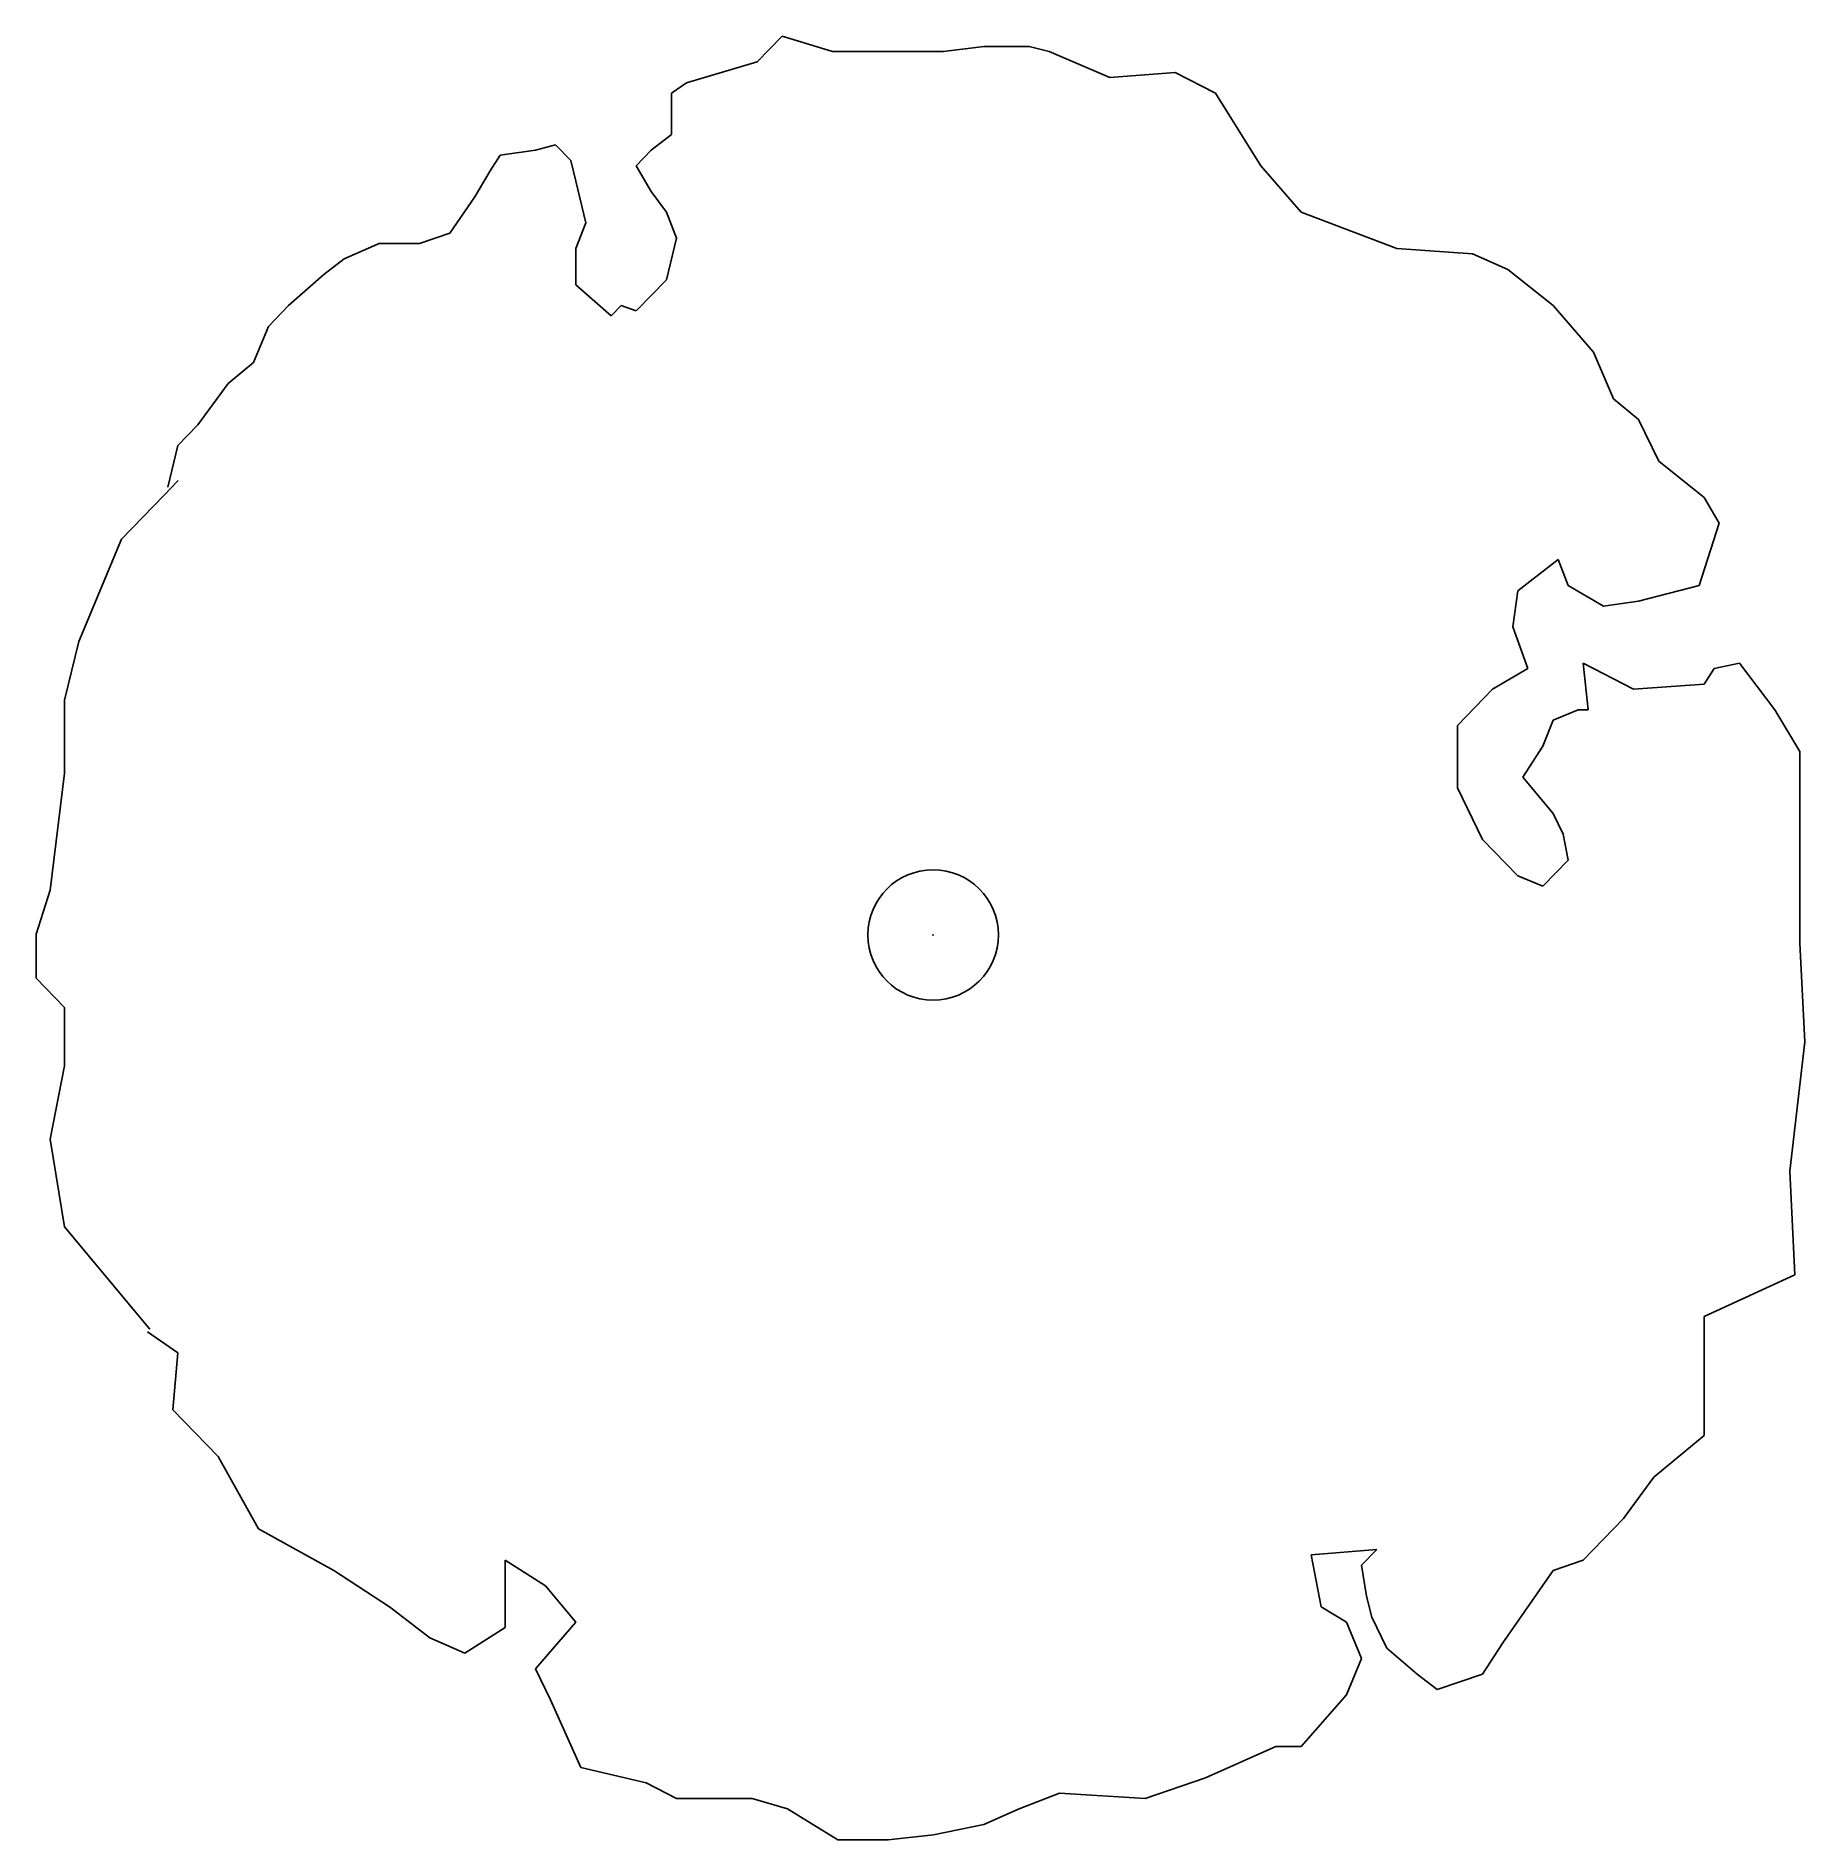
# Model space of a CAD drawing. Extents: x 330631 to 331612, y 63680 to 64680.
import ezdxf

# ---------------------------------------------------------------- set-up
doc = ezdxf.new("R2010")
doc.units = 0
doc.header["$MEASUREMENT"] = 0
doc.layers.get('0').update_dxf_attribs({"linetype": 'CONTINUOUS'})
doc.layers.add('ORIGIN', color=7, linetype='CONTINUOUS')

msp = doc.modelspace()

# ---------------------------------------------------------------- linework, layer by layer
at = {"color": 7, "linetype": 'CONTINUOUS'}
for p, q in [((331030.91, 64665.56), (331044.88, 64679.93)), ((331044.88, 64679.93), (331072.78, 64671.31)), ((331072.78, 64671.31), (331103.5, 64671.31)), ((331103.5, 64671.31), (331134.22, 64671.31)), ((331134.22, 64671.31), (331156.56, 64674.18)), ((331156.56, 64674.18), (331181.69, 64674.18)), ((331181.69, 64674.18), (331192.84, 64671.31)), ((331192.84, 64671.31), (331226.34, 64656.94)), ((330991.81, 64654.07), (331030.91, 64665.56)), ((331226.34, 64656.94), (331262.66, 64659.81)), ((331262.66, 64659.81), (331285, 64648.32)), ((330983.44, 64648.32), (330991.81, 64654.07)), ((330983.44, 64639.7), (330983.44, 64648.32)), ((330983.44, 64625.33), (330983.44, 64639.7)), ((331285, 64648.32), (331310.12, 64608.09)), ((330908.03, 64616.71), (330919.22, 64619.59)), ((330919.22, 64619.59), (330927.59, 64610.96)), ((330972.25, 64616.71), (330983.44, 64625.33)), ((330882.91, 64605.22), (330888.5, 64613.84)), ((330888.5, 64613.84), (330908.03, 64616.71)), ((330927.59, 64610.96), (330930.38, 64599.47)), ((330963.88, 64608.09), (330972.25, 64616.71)), ((330874.53, 64590.85), (330882.91, 64605.22)), ((330930.38, 64599.47), (330935.97, 64576.48)), ((330972.25, 64593.72), (330963.88, 64608.09)), ((331310.12, 64608.09), (331332.47, 64582.23)), ((330860.56, 64570.73), (330874.53, 64590.85)), ((330980.66, 64582.23), (330972.25, 64593.72)), ((330986.22, 64567.86), (330980.66, 64582.23)), ((331332.47, 64582.23), (331385.5, 64562.12)), ((330843.81, 64564.99), (330860.56, 64570.73)), ((330935.97, 64576.48), (330930.38, 64562.12)), ((330801.94, 64556.37), (330821.47, 64564.99)), ((330821.47, 64564.99), (330843.81, 64564.99)), ((330930.38, 64562.12), (330930.38, 64542)), ((330980.66, 64544.88), (330986.22, 64567.86)), ((331385.5, 64562.12), (331427.41, 64559.24)), ((331427.41, 64559.24), (331446.94, 64550.62)), ((330790.78, 64547.75), (330801.94, 64556.37)), ((331446.94, 64550.62), (331472.06, 64530.51)), ((330771.22, 64530.51), (330790.78, 64547.75)), ((330930.38, 64542), (330949.94, 64524.76)), ((330963.88, 64527.63), (330980.66, 64544.88)), ((330760.06, 64519.01), (330771.22, 64530.51)), ((330949.94, 64524.76), (330955.5, 64530.51)), ((330955.5, 64530.51), (330963.88, 64527.63)), ((331472.06, 64530.51), (331494.41, 64504.64)), ((330751.69, 64498.9), (330760.06, 64519.01)), ((330737.72, 64487.41), (330751.69, 64498.9)), ((331494.41, 64504.64), (331505.56, 64478.79)), ((330720.97, 64464.42), (330737.72, 64487.41)), ((331505.56, 64478.79), (331519.53, 64467.29)), ((330709.78, 64452.92), (330720.97, 64464.42)), ((331519.53, 64467.29), (331530.72, 64444.3)), ((330704.22, 64429.93), (330709.78, 64452.92)), ((331530.72, 64444.3), (331555.84, 64424.19)), ((330702.19, 64425.42), (330710.06, 64433.53)), ((330678.53, 64401.08), (330702.19, 64425.42)), ((331555.84, 64424.19), (331564.22, 64409.82)), ((331564.22, 64409.82), (331553.03, 64375.34)), ((330654.91, 64344.3), (330678.53, 64401.08)), ((331474.88, 64389.71), (331452.53, 64372.46)), ((331480.44, 64375.34), (331474.88, 64389.71)), ((331452.53, 64372.46), (331449.72, 64352.35)), ((331500, 64363.84), (331480.44, 64375.34)), ((331553.03, 64375.34), (331519.53, 64366.72)), ((331519.53, 64366.72), (331500, 64363.84)), ((331449.72, 64352.35), (331458.12, 64329.36)), ((330647.03, 64311.85), (330654.91, 64344.3)), ((331458.12, 64329.36), (331438.56, 64317.87)), ((331488.81, 64332.23), (331516.75, 64317.87)), ((331491.62, 64306.38), (331488.81, 64332.23)), ((331555.84, 64320.74), (331561.44, 64329.36)), ((331561.44, 64329.36), (331575.38, 64332.23)), ((331575.38, 64332.23), (331594.94, 64306.38)), ((331516.75, 64317.87), (331555.84, 64320.74)), ((330647.03, 64271.29), (330647.03, 64311.85)), ((331438.56, 64317.87), (331419.03, 64297.75)), ((331466.5, 64286.26), (331472.06, 64300.63)), ((331472.06, 64300.63), (331486.03, 64306.38)), ((331486.03, 64306.38), (331491.62, 64306.38)), ((331594.94, 64306.38), (331608.88, 64283.39)), ((331419.03, 64297.75), (331419.03, 64263.27)), ((331455.31, 64269.02), (331466.5, 64286.26)), ((331608.88, 64283.39), (331608.88, 64217.3)), ((330639.12, 64206.39), (330647.03, 64271.29)), ((331472.06, 64248.91), (331455.31, 64269.02)), ((331419.03, 64263.27), (331432.97, 64234.54)), ((331477.66, 64237.41), (331472.06, 64248.91)), ((331432.97, 64234.54), (331452.53, 64214.42)), ((331480.44, 64223.04), (331477.66, 64237.41)), ((331466.5, 64208.68), (331480.44, 64223.04)), ((331452.53, 64214.42), (331466.5, 64208.68)), ((331608.88, 64217.3), (331608.88, 64177.07)), ((330631.25, 64182.05), (330639.12, 64206.39)), ((330631.25, 64157.71), (330631.25, 64182.05)), ((331608.88, 64177.07), (331611.69, 64122.47)), ((330647.03, 64141.49), (330631.25, 64157.71)), ((330647.03, 64109.04), (330647.03, 64141.49)), ((331611.69, 64122.47), (331603.31, 64050.63)), ((330639.12, 64068.48), (330647.03, 64109.04)), ((330647.03, 64019.8), (330639.12, 64068.48)), ((331603.31, 64050.63), (331606.09, 63993.16)), ((330694.31, 63963.02), (330647.03, 64019.8)), ((331606.09, 63993.16), (331555.84, 63970.18)), ((331555.84, 63970.18), (331555.84, 63904.09)), ((330693.03, 63961.55), (330693.03, 63961.55)), ((330709.78, 63950.06), (330693.03, 63961.55)), ((330707, 63918.45), (330709.78, 63950.06)), ((330732.12, 63892.59), (330707, 63918.45)), ((331555.84, 63904.09), (331527.91, 63881.1)), ((330754.47, 63852.36), (330732.12, 63892.59)), ((331527.91, 63881.1), (331511.16, 63858.11)), ((330796.34, 63829.38), (330754.47, 63852.36)), ((331511.16, 63858.11), (331488.81, 63835.12)), ((331374.34, 63840.87), (331338.03, 63838)), ((331365.97, 63832.25), (331374.34, 63840.87)), ((330827.06, 63809.26), (330796.34, 63829.38)), ((330891.28, 63835.12), (330891.28, 63815.01)), ((330913.62, 63820.75), (330891.28, 63835.12)), ((331338.03, 63838), (331343.62, 63809.26)), ((331368.75, 63815.01), (331365.97, 63832.25)), ((331472.06, 63829.38), (331444.16, 63789.14)), ((331488.81, 63835.12), (331472.06, 63829.38)), ((330930.38, 63800.64), (330913.62, 63820.75)), ((330849.41, 63792.02), (330827.06, 63809.26)), ((330891.28, 63815.01), (330891.28, 63797.77)), ((331343.62, 63809.26), (331357.59, 63800.64)), ((331371.56, 63803.51), (331368.75, 63815.01)), ((330908.03, 63774.78), (330930.38, 63800.64)), ((331357.59, 63800.64), (331365.97, 63780.52)), ((331379.94, 63786.27), (331371.56, 63803.51)), ((330868.94, 63783.4), (330849.41, 63792.02)), ((330891.28, 63797.77), (330868.94, 63783.4)), ((331444.16, 63789.14), (331432.97, 63771.91)), ((331365.97, 63780.52), (331357.59, 63760.41)), ((331396.69, 63771.91), (331379.94, 63786.27)), ((330916.41, 63757.54), (330908.03, 63774.78)), ((331407.84, 63763.29), (331396.69, 63771.91)), ((331432.97, 63771.91), (331407.84, 63763.29)), ((331357.59, 63760.41), (331332.47, 63731.68)), ((330933.19, 63720.18), (330916.41, 63757.54)), ((331318.5, 63731.68), (331279.41, 63714.43)), ((331332.47, 63731.68), (331318.5, 63731.68)), ((330969.47, 63711.56), (330933.19, 63720.18)), ((330986.22, 63702.94), (330969.47, 63711.56)), ((331279.41, 63714.43), (331245.91, 63702.94)), ((331028.09, 63702.94), (330986.22, 63702.94)), ((331047.66, 63697.2), (331028.09, 63702.94)), ((331198.44, 63705.81), (331176.09, 63697.2)), ((331245.91, 63702.94), (331198.44, 63705.81)), ((331075.56, 63679.95), (331047.66, 63697.2)), ((331156.56, 63688.57), (331128.62, 63682.83)), ((331176.09, 63697.2), (331156.56, 63688.57)), ((331103.5, 63679.95), (331075.56, 63679.95)), ((331128.62, 63682.83), (331103.5, 63679.95))]:
    msp.add_line(p, q, dxfattribs=at)
msp.add_circle((331128.47, 64181.63), 36.15, dxfattribs=at)
at = {"layer": 'ORIGIN', "color": 170, "linetype": 'CONTINUOUS'}
msp.add_point((331128.47, 64181.63), dxfattribs=at)

doc.saveas('drawing.dxf')
